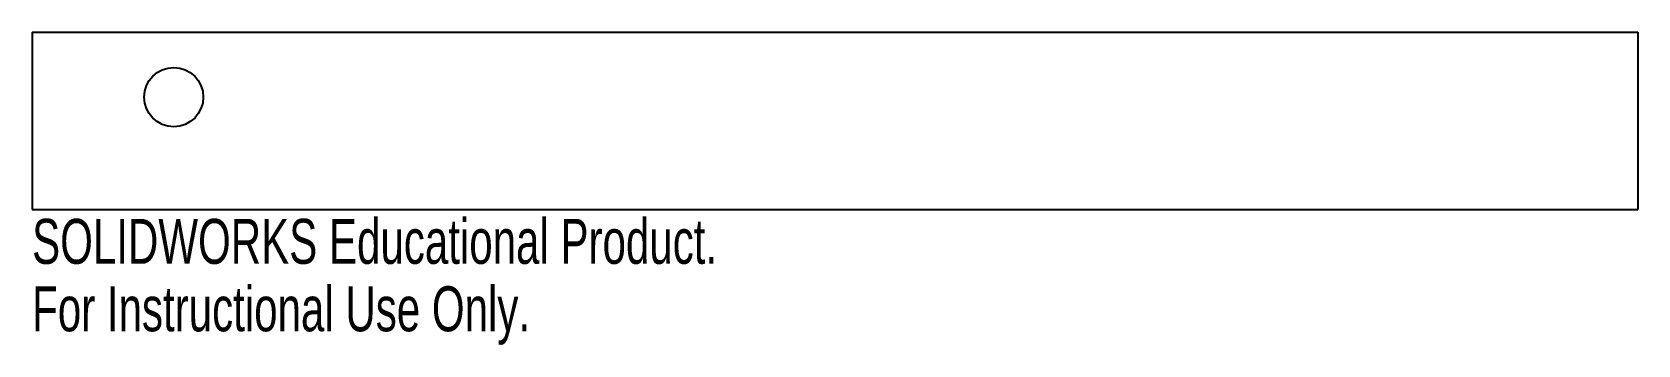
# Model space of a CAD drawing. Header units: inches. Extents: x -6.8 to 0, y -0.57 to 0.75.
import ezdxf

# ---------------------------------------------------------------- set-up
doc = ezdxf.new("R2010")
doc.units = ezdxf.units.IN
doc.header["$MEASUREMENT"] = 0
doc.styles.add('SLDTEXTSTYLE0', font='TXT', dxfattribs={"width": 0.7})

msp = doc.modelspace()

# ---------------------------------------------------------------- linework, layer by layer
at = {"color": 7, "linetype": 'Continuous', "lineweight": 25}
for p, q in [((-6.8, 0.75), (0, 0.75)), ((-6.8, 0.75), (-6.8, 0)), ((0, 0.75), (0, 0)), ((-6.8, 0), (0, 0))]:
    msp.add_line(p, q, dxfattribs=at)
msp.add_circle((-6.2, 0.475), 0.125, dxfattribs=at)

# ---------------------------------------------------------------- texts
at = {"color": 7, "linetype": 'Continuous', "char_height": 0.1903, "attachment_point": 1, "style": 'SLDTEXTSTYLE0'}
for s, insert in [('SOLIDWORKS Educational Product.', (-6.8, -0.0401)), ('For Instructional Use Only.', (-6.8, -0.3256))]:
    msp.add_mtext(s, dxfattribs=dict(at, insert=insert))

doc.saveas('drawing.dxf')
